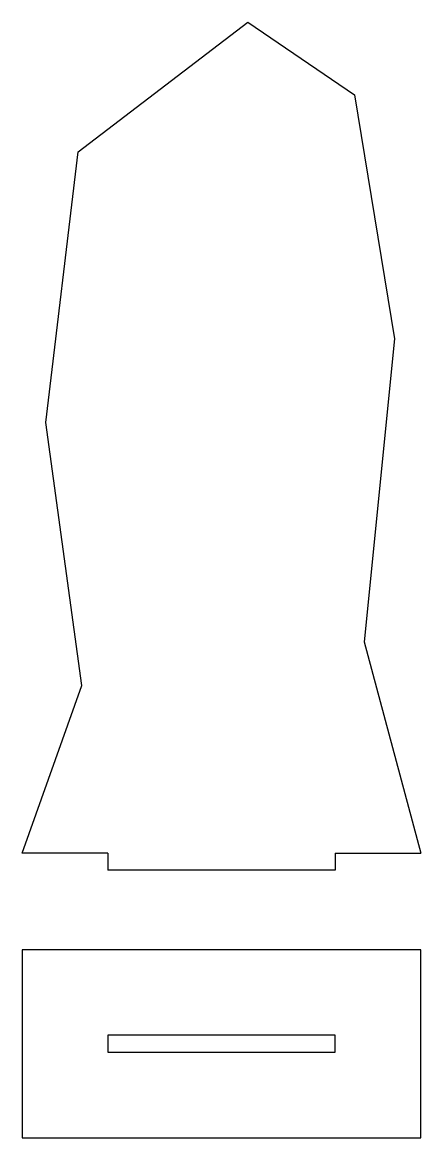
# Model space of a CAD drawing. Header units: millimetres. Extents: x 0 to 70, y 0 to 196.
import ezdxf

# ---------------------------------------------------------------- set-up
doc = ezdxf.new("R2010")
doc.units = ezdxf.units.MM

msp = doc.modelspace()

# ---------------------------------------------------------------- linework, layer by layer
at = {"color": 1, "ltscale": 0.001}
for p, q in [((15, 50), (0, 50)), ((15, 50), (15, 47)), ((55, 50), (55, 47)), ((55, 50), (70, 50)), ((55, 47), (15, 47)), ((70, 33), (0, 33)), ((0, 33), (0, 0)), ((70, 0), (70, 33)), ((0, 0), (70, 0))]:
    msp.add_line(p, q, dxfattribs=at)
msp.add_lwpolyline([(0, 50), (10.47, 79.44), (4.11, 125.66), (9.8, 173.21), (39.61, 195.98), (58.37, 183.25), (65.41, 140.39), (60.05, 87.14), (70, 50)], dxfattribs=at)
msp.add_lwpolyline([(15, 15), (55, 15), (55, 18), (15, 18)], close=True, dxfattribs=at)

doc.saveas('drawing.dxf')
